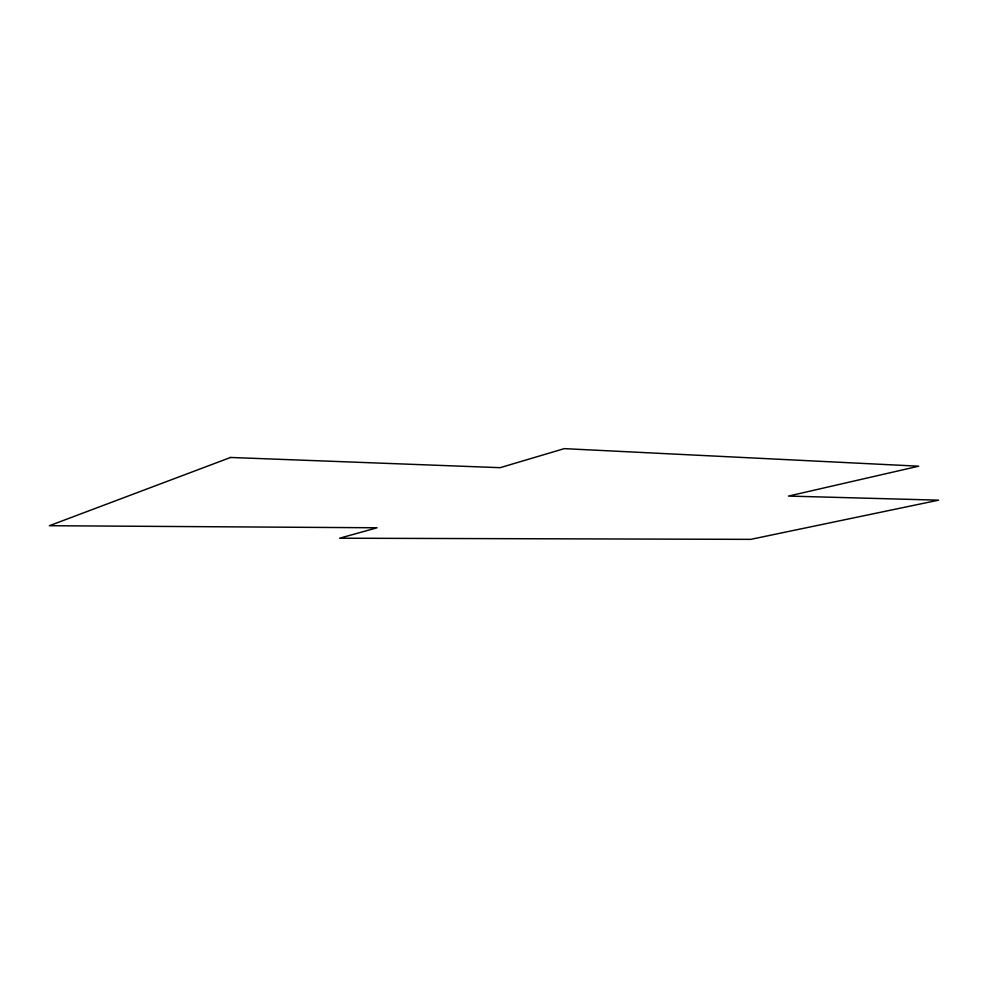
<?xml version="1.0" encoding="UTF-8"?>
<svg xmlns="http://www.w3.org/2000/svg" width="988" height="988" viewBox="0 0 988 988"><rect width="100%" height="100%" fill="white"/><g stroke="black" fill="none" stroke-linecap="round" stroke-linejoin="round"><path stroke-width="1.48" d="M230.587 457.456L49.4 525.715L377.07 527.777L339.576 538.213L750.732 539.362L938.6 500.163L788.498 496.075L918.692 466.188L564.259 448.638L500.126 467.682L230.587 457.456"/></g></svg>
